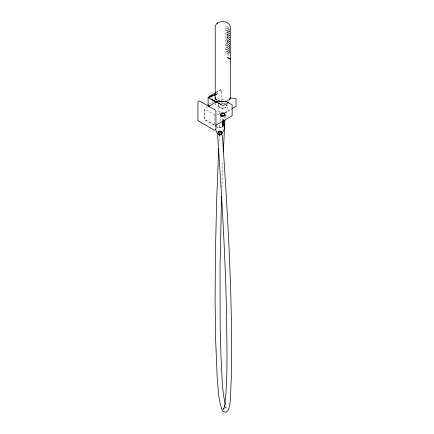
<?xml version="1.0" encoding="UTF-8"?>
<svg xmlns="http://www.w3.org/2000/svg" width="434" height="434" viewBox="0 0 434 434"><rect width="100%" height="100%" fill="white"/><g stroke="black" fill="none" stroke-linecap="round" stroke-linejoin="round"><path stroke-width="0.33" stroke-dasharray="2.17 1.63" d="M222.344 120.647L222.344 118.628L222.344 120.554M223.125 120.869L223.13 118.178L223.13 120.104M226.781 36.255C228.143 33.809 227.394 38.534 226.819 35.756M226.781 34.335C227.568 32.756 227.47 35.545 226.716 33.955M226.781 32.409C228.143 29.957 227.394 34.687 226.819 31.904M226.781 42.033C228.143 39.581 227.394 44.311 226.819 41.528M226.781 38.181C228.143 35.734 227.394 40.46 226.819 37.682M229.434 32.056L229.472 31.557L229.326 32.062L228.908 31.47L229.45 31.123M229.434 35.908L229.472 35.404L229.326 35.913L228.908 35.317L229.45 34.975M229.434 41.68L229.472 41.176L229.326 41.686L228.908 41.094L229.45 40.747M229.434 39.754L229.472 39.255L229.326 39.765L228.908 39.169L229.45 38.821M229.434 47.452L229.472 46.953L229.326 47.463L228.908 46.867L229.45 46.525M229.434 45.532L229.472 45.027L229.326 45.537L228.908 44.941L229.45 44.599M229.434 51.304L229.472 50.8L229.326 51.31L228.908 50.718L229.45 50.371M229.434 49.378L229.472 48.879L229.326 49.389L228.908 48.792L229.45 48.445M229.461 53.208L229.461 52.715L229.326 53.236L228.908 52.639L229.45 52.297M221.975 131.914C221.465 131.567 219.403 130.379 219.403 131.616L221.031 131.893L221.698 132.446L221.557 132.137M224.855 114.153L224.53 115.932L224.59 114.88L223.331 115.449L222.973 117.012L222.924 115.477L223.25 115.845L224.969 114.831L223.694 115.585L224.6 114.929L224.666 113.963L223.651 115.856L220.982 115.58L220.868 114.657L221.812 112.997C223.51 111.69 227.004 116.182 223.293 113.117L224.34 113.616L221.969 112.954L222.056 112.623L223.911 112.921L225.159 114.272C225.116 116.442 222.105 116.713 220.7 115.656L220.358 114.43L220.743 113.936L223.575 113.572L231.68 108.891M220.933 113.491L220.711 115.504L220.933 113.491L221.812 112.997L221.801 114.533L222.197 112.921M221.888 187.439L222.935 160.835M224.085 108.044C222.056 108.679 217.342 107.48 218.926 104.67M224.411 113.437L224.568 114.511L224.633 113.659L224.915 114.229L224.204 113.724L224.915 114.229L223.651 115.856L224.888 115.319L222.615 116.301M227.638 28.411C225.696 26.989 227.302 30.022 227.638 28.411C227.242 27.673 226.591 28.953 227.492 28.362M227.638 39.961C225.68 38.555 227.308 41.555 227.638 39.961C227.237 39.223 226.57 40.487 227.492 39.906M227.638 43.807C225.734 42.358 227.27 45.418 227.638 43.807C227.242 43.075 226.591 44.355 227.492 43.758M227.638 45.733C225.696 44.311 227.302 47.344 227.638 45.733C227.237 44.995 226.57 46.264 227.492 45.684M227.638 51.51C225.696 50.084 227.302 53.122 227.638 51.51C227.237 50.767 226.57 52.037 227.492 51.456M228.74 30.971C226.83 29.534 228.376 32.577 228.74 30.971C228.338 30.234 227.671 31.498 228.593 30.922M228.74 40.595C226.83 39.158 228.376 42.201 228.74 40.595C228.338 39.857 227.671 41.121 228.593 40.546M228.74 42.521C226.83 41.078 228.376 44.122 228.74 42.521C228.344 41.783 227.693 43.064 228.593 42.467M228.74 48.293C226.83 46.856 228.376 49.899 228.74 48.293C228.344 47.556 227.693 48.836 228.593 48.245M228.74 52.145C226.83 50.702 228.376 53.745 228.74 52.145C228.344 51.407 227.693 52.688 228.593 52.091M219.04 141.278L219.3 135.994M219.479 132.478L219.658 128.963M221.411 113.822L223.374 113.643L221.411 113.822L221.47 113.122M219.75 127.205L219.935 123.695M220.06 121.357L220.412 114.929M219.121 106.976C217.939 105.294 218.882 104.54 218.09 107.61L219.398 113.285C219.669 116.817 225.859 116.817 226.13 113.285L227.476 107.258L226.597 104.67M225.197 115.097L225.007 118.601M217.901 133.173L218.025 131.898C219.067 131.084 221.351 130.884 221.855 132.37M226.971 30.347C227.926 29.355 227.318 31.687 226.722 30.32C226.955 29.268 227.937 30.526 227.492 30.282L226.987 30.239M226.971 32.273L227.373 31.937L227.638 32.262L226.987 32.165M227.492 34.134C226.591 34.731 227.242 33.451 227.638 34.183L227.264 34.058L227.638 34.183M226.971 36.12L227.373 35.789L227.638 36.109L226.987 36.017M226.971 38.046L227.373 37.715L227.638 38.035L226.987 37.942M228.072 29.056C228.881 28.026 228.647 30.25 227.883 29.192C227.725 27.971 229.163 29.159 228.593 28.997L228.083 28.953M227.492 41.832C226.591 42.429 227.242 41.149 227.638 41.886L227.264 41.756L227.638 41.886M228.072 32.908C229.027 31.91 228.42 34.248 227.823 32.881C228.1 31.818 229.011 33.098 228.593 32.843L228.083 32.8M228.072 34.828C229.027 33.836 228.42 36.174 227.823 34.807C228.1 33.738 229.011 35.018 228.593 34.769L228.083 34.725M228.072 36.754C229.027 35.762 228.42 38.1 227.823 36.733C228.1 35.664 229.011 36.944 228.593 36.695L228.083 36.651M226.971 47.669C227.926 46.677 227.318 49.009 226.722 47.642C226.955 46.59 227.937 47.854 227.492 47.61L226.987 47.561M228.072 38.68C228.881 37.644 228.647 39.874 227.883 38.816C227.725 37.59 229.163 38.783 228.593 38.621L228.083 38.577M229.369 29.81L229.57 29.36M226.971 49.595C227.942 48.613 227.302 50.914 226.722 49.568C226.955 48.516 227.937 49.774 227.492 49.53L226.987 49.487M229.369 31.736L229.57 31.286M229.369 33.662L229.57 33.206M228.072 44.452C229.065 43.443 228.398 45.809 227.823 44.431C228.1 43.362 229.011 44.642 228.593 44.393L228.083 44.349M229.369 35.583L229.57 35.132M228.072 46.378C229.027 45.386 228.42 47.724 227.823 46.351C228.1 45.288 229.011 46.568 228.593 46.319L228.083 46.275M229.369 37.508L229.57 37.058M229.369 39.434L229.57 38.984M228.072 50.23C229.027 49.232 228.42 51.57 227.823 50.203C228.1 49.14 229.011 50.42 228.593 50.165L228.083 50.122M229.369 41.36L229.57 40.91M229.369 43.286L229.57 42.83M229.369 45.207L229.57 44.756M229.369 47.132L229.57 46.682M229.369 49.058L229.57 48.608M229.369 50.984L229.57 50.534M229.369 52.91L229.57 52.454M218.362 132.826L218.6 131.54L218.72 133.184L218.964 131.415L219.018 132.18L219.354 131.328L219.403 131.616L218.882 131.524L219.316 131.594L219.479 131.122L218.128 131.399L218.188 131.865L219.409 131.323M218.286 131.703L218.096 132.56L218.025 131.898L217.711 132.337M220.77 113.713L220.689 116.193L220.895 114.706L221.329 116.393L221.4 115.118L221.671 116.507L221.736 115.276L221.996 116.572L222.11 115.39L222.121 116.6L222.512 115.46L222.908 115.802L221.156 115.585L223.25 115.845L224.248 115.276L222.653 115.775L221.031 115.26L220.868 114.657M227.666 57.261L227.351 57.901L228.04 58.297L227.752 57.293M223.412 112.976L223.005 113.681L223.011 112.905L222.859 114.505L222.604 112.889M215.595 103.574L215.101 105.082L215.101 103.818M215.318 124.477L214.955 126.695L215.356 128.35M226.716 30.103L226.781 30.483M226.716 39.727L226.787 40.118M226.716 49.351L227.27 49.53M229.472 55.037L228.729 55.167L225.751 53.1L225.751 26.762C226.402 24.966 228.523 27.798 229.429 27.884M226.76 28.101L226.781 28.557M229.434 30.13L228.908 29.545L229.45 29.203M228.984 33.678C229.477 34.682 229.57 32.762 229.461 33.96L228.908 33.396L229.45 33.049M228.984 37.525C229.477 38.534 229.57 36.613 229.461 37.812L228.908 37.243L229.45 36.901M228.984 43.302C229.494 44.311 229.553 42.358 229.461 43.584L228.908 43.015L229.45 42.673M223.906 108.071L226.597 106.764L227.004 104.507M213.354 101.735L209.866 103.786L210.371 103.498M217.429 99.337L220.336 97.628M224.633 112.932L231.447 108.95M215.915 92.491L220.857 89.767L221.655 92.941L221.655 100.525L221.329 100.862M207.81 106.894L204.68 108.869L204.712 119.6L215.356 125.529M218.291 100.851L221.763 98.919L224.362 100.341M224.72 115.471L224.996 115.314M225.561 107.556L225.935 107.344M216.127 92.442L220.656 89.86M225.582 107.545L225.908 107.361M217.098 114.76C220.081 112.965 225.675 114.923 224.004 119.252M216.192 94.384L218.253 93.451L215.817 94.4M216.067 94.314L217.955 93.576M217.358 123.137L218.139 122.893M220.846 103.531L222.973 103.27L224.91 103.601M226.787 45.895L226.787 45.402L227.27 45.684M226.787 47.821L226.787 47.328L227.27 47.604M226.787 51.668L226.787 51.174L227.27 51.456M223.591 108.12L223.271 108.147M223.347 113.648L222.609 113.567L216.995 110.323M226.781 49.731L226.787 49.248M222.973 108.164L220.884 107.914L219.354 107.176M225.989 407.721L225.132 407.748L225.886 407.77M222.761 103.265L222.973 103.27M223.087 103.276L223.792 103.341M222.555 108.164L222.143 108.137M222.653 115.775L223.25 115.845M223.906 103.357L224.194 103.406M221.731 108.093L221.443 108.044M224.156 103.4L224.638 103.52M219.767 131.285L220.157 132.495L220.174 131.29L220.629 132.272L220.939 132.316L220.928 131.431L221.248 131.562L221.383 132.94M220.233 107.681L219.913 107.529M227.828 26.962L228.355 27.261M227.828 53.68L228.355 53.979M226.754 53.056L229.429 54.603M229.624 58.378L229.228 58.151L229.51 58.438M229.526 58.671L229.239 58.509L229.51 58.785M229.526 59.029L229.217 58.856L229.613 59.203M228.984 31.753L229.461 32.035M228.984 35.604L229.461 35.886M228.984 39.451L229.461 39.733M228.984 41.376L229.461 41.659M228.984 45.228L229.461 45.51M228.984 47.149L229.461 47.436M228.984 49.075L229.461 49.357M228.984 51L229.461 51.283M224.617 114.017L224.915 114.229M219.382 107.193L219.105 106.954M220.982 131.453L222.089 132.571M226.684 104.778L226.863 105.082M218.128 131.399L218.421 131.811M226.792 104.952L227.004 105.717L226.922 105.24M226.472 408.101L225.843 406.392M220.89 89.838L221.655 92.941M220.928 131.431L221.307 132.885L221.248 131.562M222.056 112.623L222.072 113.133M218.519 103.9L218.519 105.717M218.975 132.224A2.392 1.345 -3.9 0 1 221.579 132.392M226.787 43.476L226.949 43.948L226.787 43.476M227.72 57.456L227.807 57.82L227.704 57.462M220.662 112.97L220.662 112.97M228.072 57.483L228.3 57.738C228.018 59.398 229.212 57.38 228.072 57.483M229.011 58.026C228.485 58.834 229.228 59.219 229.011 58.026M220.45 131.328L220.152 131.437L220.749 131.225L220.45 131.328M214.727 114.972L204.794 109.238L204.794 119.556L214.727 125.29L214.727 114.972M220.906 115.851A2.392 1.481 3.2 0 0 225.018 115.656A2.392 1.481 3.2 0 0 222.496 113.534A2.392 1.481 3.2 0 0 220.906 115.851"/><path stroke-width="0.65" d="M221.579 196.347L220.027 266.449L220.157 326.791L220.998 356.574L222.311 383.244L223.412 394.848L225.327 404.542M223.326 152.003L224.91 120.348M218.703 148.33L216.62 201.604L215.405 253.733L215.09 301.06L215.709 341.715L217.19 377.651L218.665 395.374L220.179 403.582L222.029 409.794L223.125 411.524L225.93 412.3L227.541 411.161L228.691 409.267L229.732 405.334L230.302 400.202L231.588 371.542L231.588 329.487L230.655 288.42L228.94 245.069L226.423 197.671L222.409 135.158M221.671 133.395L221.611 134.535L221.541 133.536M221.242 133.233L221.123 134.963L221.009 134.052L221.335 133.808L220.467 134.448L218.514 134.35L217.711 133.916L217.759 132.94M218.085 134.149L218.286 133.379M223.537 408.6L224.128 407.96L223.233 409.441L223.738 408.502M223.407 126.104L223.998 124.547L224.004 120.533M223.944 408.161L224.839 405.763L224.644 406.474C228.018 377.45 226.798 348.079 226.635 318.898C225.479 257.655 221.801 196.488 217.629 135.386M222.528 133.01C223.787 130.406 225.875 126.533 223.76 123.999M229.206 100.004L230.503 98.024L236.025 98.529L236.085 106.194M223.027 126.63L222.599 126.978M227.432 100.894L229.754 99.24L230.308 97.249L230.308 27.185C229.993 19.763 215.535 19.752 215.221 27.185L215.221 97.249L216.013 99.63M220.467 134.448L221.009 134.052M217.7 22.997L217.005 23.458M232.006 108.625L235.993 106.297M209.866 96.012L209.329 96.321L215.546 92.773M208.396 106.563L218.291 100.851M215.926 125.198L232.147 115.753L232.147 104.919L225.528 101.013M214.618 130.254L215.942 129.272L215.888 110.453L199.428 100.948L197.915 101.979L197.915 120.614M222.251 127.178L221.861 127.352M209.139 97.612L215.606 94.655M215.204 94.639L208.499 97.249L215.432 94.558M224.953 101.415L225.647 101.268L224.953 101.415A7.541 4.356 0 0 1 218.573 100.867M220.738 127.645L219.029 127.677M217.667 127.352L217.277 127.178M225.978 101.453L228.181 102.722L223.418 105.484L222.756 105.484L216.674 101.957L218.259 101.041A7.969 4.6 0 0 0 225.978 101.458L225.93 101.415M230.112 59.491L230.4 59.642L230.4 58.829M212.286 99.663L219.539 103.856L219.11 103.607M210.919 99.012L216.653 102.321M208.315 97.623L216.609 102.413M220.45 104.632L220.966 104.925M209.454 105.972L208.103 104.909L208.103 97.287M198.029 120.766L214.163 130.081M217.038 100.335L215.177 98.111M216.929 126.978L216.626 126.75M216.995 133.01L215.714 129.641M219.778 135.294L219.354 133.65L219.392 135.31M215.134 97.905L215.101 97.498M219.761 133.65L219.881 135.294M223.125 120.869L223.13 125.876L223.13 120.744M222.344 121.319L222.344 126.327L222.344 121.195M215.101 98.133L215.101 99.391M222.099 132.804A2.392 1.345 -3.9 0 1 219.897 134.773A2.392 1.345 -3.9 0 1 217.684 133.016M208.222 105.218L208.103 104.909L208.222 105.218"/></g></svg>
